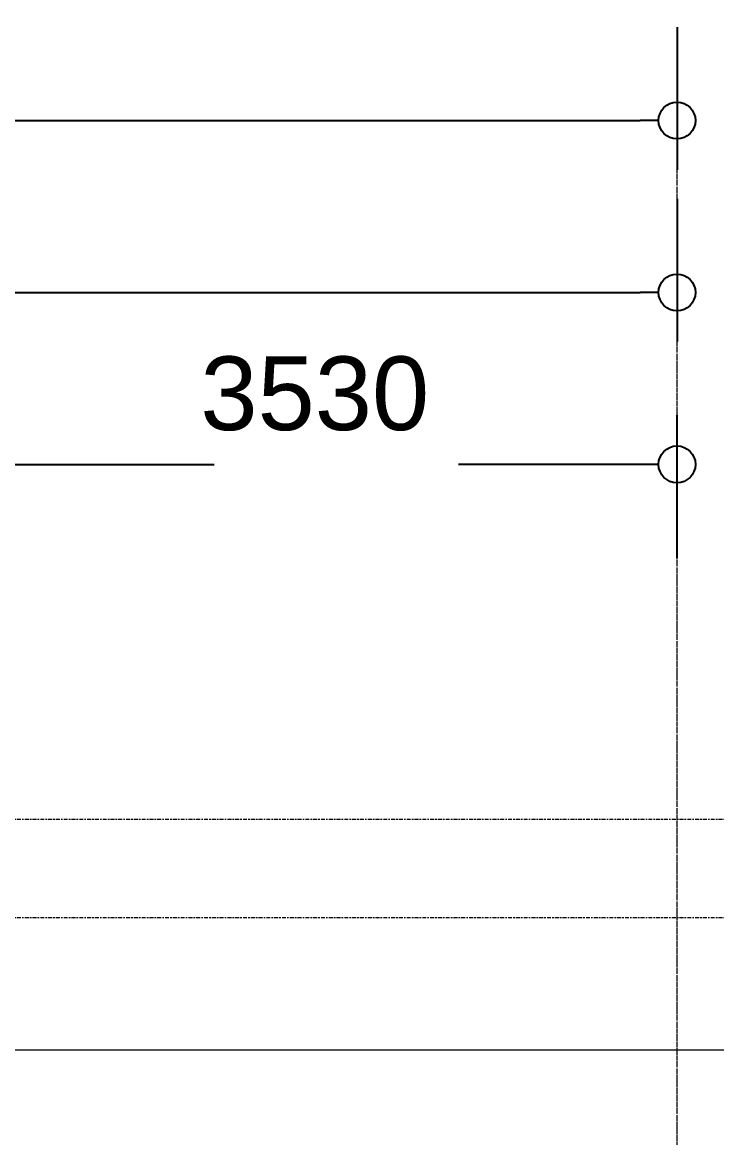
# Model space of a CAD drawing. Header units: millimetres. Extents: x -1379 to 1385823, y -4884429 to 548763.
# Drawn here: x 618571 to 621399, y -2292343 to -2287801 of the extents above; entities that cross this region are included whole.
import ezdxf

# ---------------------------------------------------------------- set-up
doc = ezdxf.new("R2010")
doc.units = ezdxf.units.MM
doc.linetypes.add('Centre', pattern=[31.75, 6.35, -4.7625, 15.875, -4.7625])
doc.linetypes.add('DPA_Grid _ Level 100', pattern=[10, 5.5, -1.6, 1.3, -1.6])
doc.layers.add('000 - D I M', color=1, linetype='Continuous')
for name, color, linetype, lineweight in [('A-FLOR-LEVL', 3, 'Continuous', 9), ('G-ANNO-TEXT', 3, 'Continuous', 9), ('S-GRID', 251, 'Continuous', 9)]:
    doc.layers.add(name, color=color, linetype=linetype, lineweight=lineweight)
doc.styles.add('Arial_2', font='arial.ttf', dxfattribs={"height": 3})
doc.dimstyles.new('DPA-DIM-3_0_C-C', dxfattribs={"dimscale": 304.8, "dimtxt": 306.07782, "dimasz": 0.492126, "dimexe": 0.656168, "dimexo": 0.0625, "dimgap": 0.164042, "dimtad": 1, "dimdec": 0, "dimzin": 0, "dimdsep": 46, "dimtxsty": 'Arial_2', "dimblk1": 'DOTBLANK', "dimblk2": 'DOTBLANK', "dimsah": 1, "dimcen": 0.09, "dimdle": 0.656168, "dimadec": 8, "dimazin": 0, "dimtfac": 1, "dimtdec": 4, "dimtix": 1, "dimtmove": 0, "dimatfit": 3, "dimfxl": 1.312336, "dimfxlon": 1, "dimtvp": 1, "dimtolj": 1, "dimtzin": 0, "dimarcsym": 2})
doc.dimstyles.new('DPA-DIM-3_0_C-T', dxfattribs={"dimscale": 304.8, "dimtxt": 306.07782, "dimasz": 0.492126, "dimexe": 0.656168, "dimexo": 0.0625, "dimgap": 0.164042, "dimtad": 0, "dimjust": 2, "dimdec": 0, "dimzin": 0, "dimdsep": 46, "dimtxsty": 'Arial_2', "dimblk1": 'DOTBLANK', "dimblk2": 'OBLIQUE', "dimsah": 1, "dimcen": 0.09, "dimdle": 0.656168, "dimadec": 8, "dimazin": 0, "dimtfac": 1, "dimtdec": 4, "dimtix": 1, "dimtmove": 2, "dimatfit": 3, "dimfxl": 1.312336, "dimfxlon": 1, "dimtvp": 1, "dimtolj": 1, "dimtzin": 0, "dimarcsym": 2})

# ---------------------------------------------------------------- blocks, each defined once
blk = doc.blocks.new('_DotBlank')
at = {"color": 0, "linetype": 'ByBlock', "lineweight": -2}
blk.add_line((-0.5, 0), (-1, 0), dxfattribs=at)
blk.add_circle((0, 0), 0.5, dxfattribs=at)
blk = doc.blocks.new('*D1878')
at = {"layer": '000 - D I M', "color": 0, "lineweight": -2, "transparency": 16777216}
for p, q in [((612472.8, -2288520.5), (612472.8, -2289101.4)), ((621237.8, -2288520.5), (621237.8, -2289101.4)), ((612622.8, -2288901.4), (621087.8, -2288901.4))]:
    blk.add_line(p, q, dxfattribs=at)
at = {"layer": 'Defpoints', "color": 0, "transparency": 16777216}
for p in [(612472.8, -2288501.4), (621237.8, -2288501.4), (621237.8, -2288901.4)]:
    blk.add_point(p, dxfattribs=at)
at = {"layer": '000 - D I M', "color": 0, "lineweight": -2, "transparency": 16777216, "xscale": 150, "yscale": 150, "zscale": 150, "rotation": 180}
blk.add_blockref('_DotBlank', (612472.8, -2288901.4), dxfattribs=at)
at = {"layer": '000 - D I M', "color": 0, "lineweight": -2, "transparency": 16777216, "xscale": 150, "yscale": 150, "zscale": 150}
blk.add_blockref('_DotBlank', (621237.8, -2288901.4), dxfattribs=at)
at = {"layer": '000 - D I M', "color": 0, "transparency": 16777216, "insert": (616855.3, -2288698.2), "char_height": 300, "width": 1107.531, "attachment_point": 5, "style": 'Arial_2'}
blk.add_mtext('\\A1;8765', dxfattribs=at)
blk = doc.blocks.new('*D1879')
at = {"layer": '000 - D I M', "color": 0, "lineweight": -2, "transparency": 16777216}
for p, q in [((605667.8, -2287820.5), (605667.8, -2288401.4)), ((621237.8, -2287820.5), (621237.8, -2288401.4)), ((605817.8, -2288201.4), (621087.8, -2288201.4))]:
    blk.add_line(p, q, dxfattribs=at)
at = {"layer": 'Defpoints', "color": 0, "transparency": 16777216}
for p in [(605667.8, -2287801.4), (621237.8, -2287801.4), (621237.8, -2288201.4)]:
    blk.add_point(p, dxfattribs=at)
at = {"layer": '000 - D I M', "color": 0, "lineweight": -2, "transparency": 16777216, "xscale": 150, "yscale": 150, "zscale": 150, "rotation": 180}
blk.add_blockref('_DotBlank', (605667.8, -2288201.4), dxfattribs=at)
at = {"layer": '000 - D I M', "color": 0, "lineweight": -2, "transparency": 16777216, "xscale": 150, "yscale": 150, "zscale": 150}
blk.add_blockref('_DotBlank', (621237.8, -2288201.4), dxfattribs=at)
at = {"layer": '000 - D I M', "color": 0, "transparency": 16777216, "insert": (613452.8, -2287998.2), "char_height": 300, "width": 1384.414, "attachment_point": 5, "style": 'Arial_2'}
blk.add_mtext('\\A1;15570', dxfattribs=at)
blk = doc.blocks.new('*D1900')
at = {"layer": 'Defpoints', "color": 0, "transparency": 16777216}
for p in [(621237.8, -2289601.4), (621237.8, -2289742.8), (621237.8, -2289742.8)]:
    blk.add_point(p, dxfattribs=at)
blk = doc.blocks.new('_None')
blk = doc.blocks.new('_Oblique')
at = {"color": 0, "linetype": 'ByBlock', "lineweight": -2}
blk.add_line((-0.5, -0.5), (0.5, 0.5), dxfattribs=at)
blk = doc.blocks.new('*D1901')
at = {"layer": '000 - D I M', "color": 0, "lineweight": -2, "transparency": 16777216}
for p, q in [((617707.8, -2289982.4), (617707.8, -2289401.4)), ((621237.8, -2289982.4), (621237.8, -2289401.4)), ((617507.8, -2289601.4), (619352.7, -2289601.4)), ((621087.8, -2289601.4), (620347.4, -2289601.4))]:
    blk.add_line(p, q, dxfattribs=at)
at = {"layer": 'Defpoints', "color": 0, "transparency": 16777216}
for p in [(617707.8, -2289601.4), (617707.8, -2290001.4), (621237.8, -2290001.4)]:
    blk.add_point(p, dxfattribs=at)
at = {"layer": '000 - D I M', "color": 0, "lineweight": -2, "transparency": 16777216, "xscale": 150, "yscale": 150, "zscale": 150, "rotation": 180}
blk.add_blockref('_Oblique', (617707.8, -2289601.4), dxfattribs=at)
at = {"layer": '000 - D I M', "color": 0, "lineweight": -2, "transparency": 16777216, "xscale": 150, "yscale": 150, "zscale": 150}
blk.add_blockref('_DotBlank', (621237.8, -2289601.4), dxfattribs=at)
at = {"layer": '000 - D I M', "color": 0, "transparency": 16777216, "insert": (619296.3, -2289161.9), "char_height": 300, "width": 1107.531, "attachment_point": 1, "line_spacing_factor": 0.941778, "style": 'Arial_2'}
blk.add_mtext('\\A1;3530', dxfattribs=at)

msp = doc.modelspace()

# ---------------------------------------------------------------- linework, layer by layer
at = {"layer": 'A-FLOR-LEVL', "linetype": 'Centre'}
for p, q in [((601234.6, -2291046), (630300.4, -2291046)), ((601234.6, -2291446), (631213.7, -2291446))]:
    msp.add_line(p, q, dxfattribs=at)
at = {"layer": 'G-ANNO-TEXT', "color": 10}
msp.add_line((616838.8, -2291985.2), (622419.7, -2291985.2), dxfattribs=at)
at = {"layer": 'S-GRID', "linetype": 'DPA_Grid _ Level 100'}
msp.add_line((621237.8, -2306296.3), (621237.8, -2287829.1), dxfattribs=at)

# ---------------------------------------------------------------- dimensions: what is measured, and where the dimension line sits
at = {"layer": '000 - D I M'}
for base, p1, p2, override, picture, middle in [((621237.8, -2288201.4), (605667.8, -2287801.4), (621237.8, -2287801.4), {"dimpost": '<>', "dimfxl": 15570}, '*D1879', (613452.8, -2287998.2)), ((621237.8, -2288901.4), (612472.8, -2288501.4), (621237.8, -2288501.4), {"dimpost": '<>', "dimfxl": 8765}, '*D1878', (616855.3, -2288698.2))]:
    dim = msp.add_linear_dim(base=base, p1=p1, p2=p2, dimstyle='DPA-DIM-3_0_C-C', override=override, dxfattribs=at)
    dim.commit()
    dim.dimension.update_dxf_attribs({"geometry": picture, "text_midpoint": middle})
dim = msp.add_linear_dim(base=(617707.8, -2289601.4), p1=(621237.8, -2290001.4), p2=(617707.8, -2290001.4), dimstyle='DPA-DIM-3_0_C-T', override={"dimpost": '<>', "dimfxl": 3530}, dxfattribs=at)
dim.commit()
dim.dimension.update_dxf_attribs({"geometry": '*D1901', "text_midpoint": (619850, -2289361.9), "dimtype": 160})
dim = msp.add_linear_dim(base=(621237.8, -2289601.4), p1=(621237.8, -2289742.8), p2=(621237.8, -2289742.8), text=' ', dimstyle='DPA-DIM-3_0_C-T', override={"dimpost": '<>', "dimblk": 'None', "dimse1": 1, "dimse2": 1, "dimsd1": 1, "dimsd2": 1, "dimfxl": 0}, dxfattribs=at)
dim.commit()
dim.dimension.update_dxf_attribs({"geometry": '*D1900', "text_midpoint": (621237.8, -2289601.4)})

doc.saveas('drawing.dxf')
